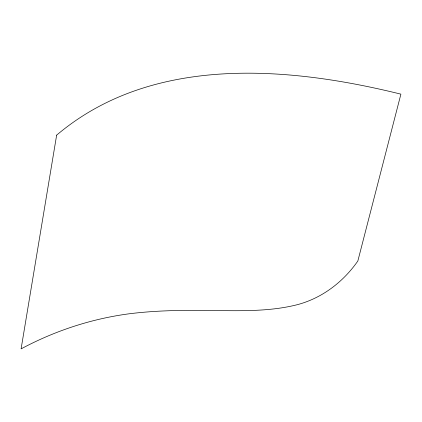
<?xml version="1.0" encoding="UTF-8"?>
<svg xmlns="http://www.w3.org/2000/svg" width="422" height="422" viewBox="0 0 422 422"><rect width="100%" height="100%" fill="white"/><g stroke="black" fill="none" stroke-linecap="round" stroke-linejoin="round"><path stroke-width="0.63" d="M56.643 135.14L21.1 348.873C54.517 330.975 90.941 318.926 128.531 313.873C159.247 309.959 190.253 310.059 221.154 310.624C246.844 310.898 272.886 311.009 297.937 304.526C322.482 297.848 343.418 281.748 357.851 260.991L400.9 94.148C287.957 66.201 151.799 54.602 56.643 135.14"/></g></svg>
